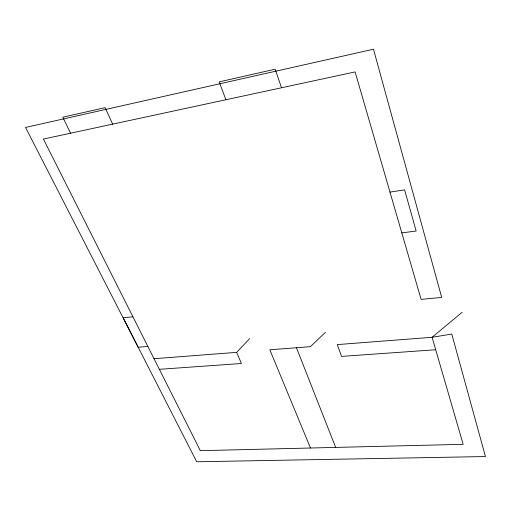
<?xml version="1.0" encoding="UTF-8"?>
<svg xmlns="http://www.w3.org/2000/svg" width="511" height="511" viewBox="0 0 511 511"><rect width="100%" height="100%" fill="white"/><g stroke="black" fill="none" stroke-linecap="round" stroke-linejoin="round"><path stroke-width="0.77" d="M154.028 358.716L236.631 352.354L249.662 338.665M325.437 332.31L310.401 346.669L269.84 349.792L310.484 448.013M462.142 312.272L432.102 337.292L337.273 344.599L341.552 356.41L435.711 349.741M389.982 192.098L404.623 189.881L416.146 231.029L401.812 232.895M132.924 316.807L123.132 317.804L196.709 461.772L485.45 456.553L451.775 334.053L432.102 337.292L463.151 444.321L200.338 450.676L43.416 139.056L355.113 71.917L421.109 299.401L441.702 297.415L373.477 49.228L25.55 127.456L138.181 347.244L147.845 346.432M159.368 369.312L241.435 363.5L236.631 352.354M70.575 133.205L62.821 117.198L105.138 107.636L112.644 124.147M296.457 347.742L335.663 447.406M225.894 99.754L219.162 81.869L275.205 69.202L281.497 87.777"/></g></svg>
